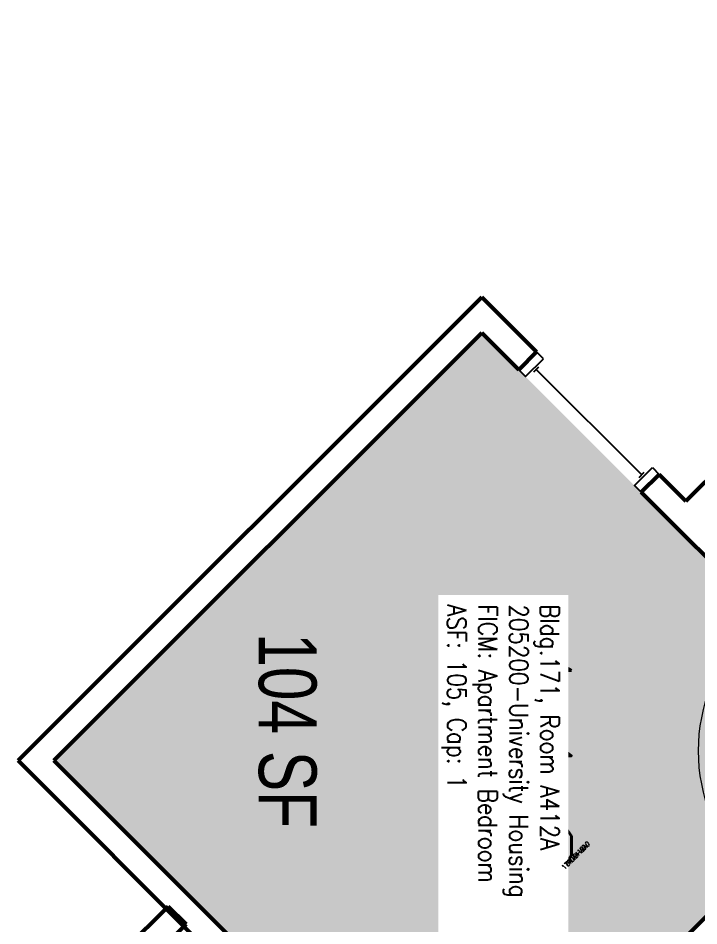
# Model space of a CAD drawing. Header units: inches. Extents: x 88 to 3257, y -489 to 2081.
# Drawn here: x 2291.4 to 2432.9, y 1891.8 to 2080.5 of the extents above; entities that cross this region are included whole.
import ezdxf
from ezdxf.enums import TextEntityAlignment as Align

# ---------------------------------------------------------------- set-up
doc = ezdxf.new("R2010")
doc.units = ezdxf.units.IN
doc.header["$LTSCALE"] = 48
doc.header["$MEASUREMENT"] = 0
for name, color, linetype in [('A-DOOR', 2, 'Continuous'), ('A-GLAZ', 1, 'Continuous'), ('A-IDEN-RNUM', 7, 'Continuous'), ('A-IDEN-SNUM', 4, 'Continuous'), ('A-IDEN-VNUM', 4, 'Continuous'), ('A-WALL', 5, 'Continuous'), ('AREA-TEXT', 3, 'Continuous'), ('Rooms-Category-Color', 7, 'Continuous'), ('Rooms-College-Color', 7, 'Continuous'), ('Rooms-Department-Color', 7, 'Continuous'), ('Rooms-Division-Color', 7, 'Continuous'), ('Rooms-Information', 7, 'Continuous')]:
    doc.layers.add(name, color=color, linetype=linetype)
doc.styles.add('AREA', font='arial.ttf', dxfattribs={"width": 0.75, "height": 12})
doc.styles.add('ROOMSNUMBER', font='txt.shx', dxfattribs={"height": 0.03})
doc.styles.add('ROOMVNUMBER', font='simplex.shx', dxfattribs={"width": 0.85})

msp = doc.modelspace()

# ---------------------------------------------------------------- hatches: boundary and pattern name
at = {"layer": 'Rooms-Category-Color', "true_color": 0x728ef3}
msp.add_hatch(color=171, dxfattribs=at).paths.add_polyline_path([(2387.76, 2015.11), (2298.84, 1926.2), (2382.81, 1842.23), (2471.73, 1931.14)])
at = {"layer": 'Rooms-College-Color', "true_color": 0xadadad}
msp.add_hatch(color=253, dxfattribs=at).paths.add_polyline_path([(2387.76, 2015.11), (2298.84, 1926.2), (2382.81, 1842.23), (2471.73, 1931.14)])
at = {"layer": 'Rooms-Department-Color', "true_color": 0x604aed}
msp.add_hatch(color=173, dxfattribs=at).paths.add_polyline_path([(2387.76, 2015.11), (2298.84, 1926.2), (2382.81, 1842.23), (2471.73, 1931.14)])
at = {"layer": 'Rooms-Division-Color', "true_color": 0x604aed}
msp.add_hatch(color=173, dxfattribs=at).paths.add_polyline_path([(2387.76, 2015.11), (2298.84, 1926.2), (2382.81, 1842.23), (2471.73, 1931.14)])

# ---------------------------------------------------------------- linework, layer by layer
at = {"layer": 'A-DOOR', "linetype": 'Continuous', "lineweight": 18, "extrusion": (0, 0, -1)}
msp.add_arc((-2468.81, 1928.23), 36, 315, 45, dxfattribs=at)
msp.add_arc((-2468.81, 1928.23), 36, 315, 45, dxfattribs=at)
at = {"layer": 'A-GLAZ', "linetype": 'Continuous', "lineweight": 25}
for p, q in [((2398.55, 2006.98), (2399.61, 2008.04)), ((2398.55, 2006.98), (2399.61, 2008.04)), ((2421, 1985.59), (2399.08, 2007.51)), ((2421, 1985.59), (2399.08, 2007.51)), ((2420.47, 1985.06), (2421.53, 1986.12)), ((2420.47, 1985.06), (2421.53, 1986.12))]:
    msp.add_line(p, q, dxfattribs=at)
for points in [[(2400.58, 2009.72), (2399.17, 2011.13), (2395.45, 2007.42), (2396.87, 2006.01)], [(2400.58, 2009.72), (2399.17, 2011.13), (2395.45, 2007.42), (2396.87, 2006.01)], [(2423.21, 1987.09), (2424.62, 1985.68), (2420.91, 1981.96), (2419.5, 1983.38)], [(2423.21, 1987.09), (2424.62, 1985.68), (2420.91, 1981.96), (2419.5, 1983.38)]]:
    msp.add_lwpolyline(points, close=True, dxfattribs=at)
at = {"layer": 'A-WALL', "linetype": 'Continuous', "lineweight": 50}
for p, q in [((2530.59, 2080.52), (2430.19, 1980.11)), ((2530.59, 2080.52), (2430.19, 1980.11)), ((2387.76, 2022.54), (2291.42, 1926.2)), ((2387.76, 2022.54), (2291.42, 1926.2)), ((2399.17, 2011.13), (2387.76, 2022.54)), ((2399.17, 2011.13), (2387.76, 2022.54)), ((2298.84, 1926.2), (2387.76, 2015.11)), ((2298.84, 1926.2), (2387.76, 2015.11)), ((2387.76, 2015.11), (2395.45, 2007.42)), ((2387.76, 2015.11), (2395.45, 2007.42)), ((2395.45, 2007.42), (2399.17, 2011.13)), ((2395.45, 2007.42), (2399.17, 2011.13)), ((2424.62, 1985.68), (2420.91, 1981.96)), ((2424.62, 1985.68), (2420.91, 1981.96)), ((2430.19, 1980.11), (2424.62, 1985.68)), ((2430.19, 1980.11), (2424.62, 1985.68)), ((2420.91, 1981.96), (2426.92, 1975.96)), ((2420.91, 1981.96), (2426.92, 1975.96)), ((2426.92, 1975.96), (2471.73, 1931.14)), ((2426.92, 1975.96), (2471.73, 1931.14)), ((2291.42, 1926.2), (2382.37, 1835.24)), ((2291.42, 1926.2), (2382.37, 1835.24)), ((2382.81, 1842.23), (2298.84, 1926.2)), ((2382.81, 1842.23), (2298.84, 1926.2)), ((2440.09, 1899.5), (2382.81, 1842.23)), ((2440.09, 1899.5), (2382.81, 1842.23)), ((2322.6, 1895.89), (2313.67, 1886.97)), ((2322.6, 1895.89), (2313.67, 1886.97)), ((2326.31, 1892.18), (2322.6, 1895.89)), ((2326.31, 1892.18), (2322.6, 1895.89)), ((2317.39, 1883.26), (2326.31, 1892.18)), ((2317.39, 1883.26), (2326.31, 1892.18))]:
    msp.add_line(p, q, dxfattribs=at)

# ---------------------------------------------------------------- texts
at = {"layer": 'A-IDEN-RNUM', "style": 'ROOMSNUMBER', "width": 0.85}
msp.add_text('0412-A0', height=1, rotation=44.7622, dxfattribs=at).set_placement((2407.65, 1906.1), align=Align.CENTER)
at = {"layer": 'A-IDEN-SNUM', "style": 'ROOMSNUMBER', "width": 0.85}
msp.add_text('1710A412A0', height=1, rotation=44.7622, dxfattribs=at).set_placement((2407.65, 1906.1), align=Align.CENTER)
at = {"layer": 'A-IDEN-VNUM', "style": 'ROOMVNUMBER', "width": 0.85}
msp.add_text('412A', height=27, rotation=270, dxfattribs=at).set_placement((2392.89, 1919.32), align=Align.MIDDLE_CENTER)
at = {"layer": 'AREA-TEXT', "style": 'AREA', "width": 0.75}
msp.add_text('104 SF', height=12, rotation=270, dxfattribs=at).set_placement((2347.43, 1932.42), align=Align.MIDDLE_CENTER)

# ---------------------------------------------------------------- next in the draw order: texts
at = {"layer": 'Rooms-Information', "insert": (2379.39, 1958.67), "char_height": 3.8571, "width": 86.4, "attachment_point": 7, "rotation": 270, "style": 'ROOMVNUMBER', "bg_fill": 3, "box_fill_scale": 1.5, "bg_fill_color": 256, "bg_fill_true_color": 13158600, "bg_fill_transparency": 0}
msp.add_mtext('Bldg.171, Room A412A^M^J205200-University Housing^M^JFICM: Apartment Bedroom^M^JASF: 105, Cap: 1', dxfattribs=at)

doc.saveas('drawing.dxf')
